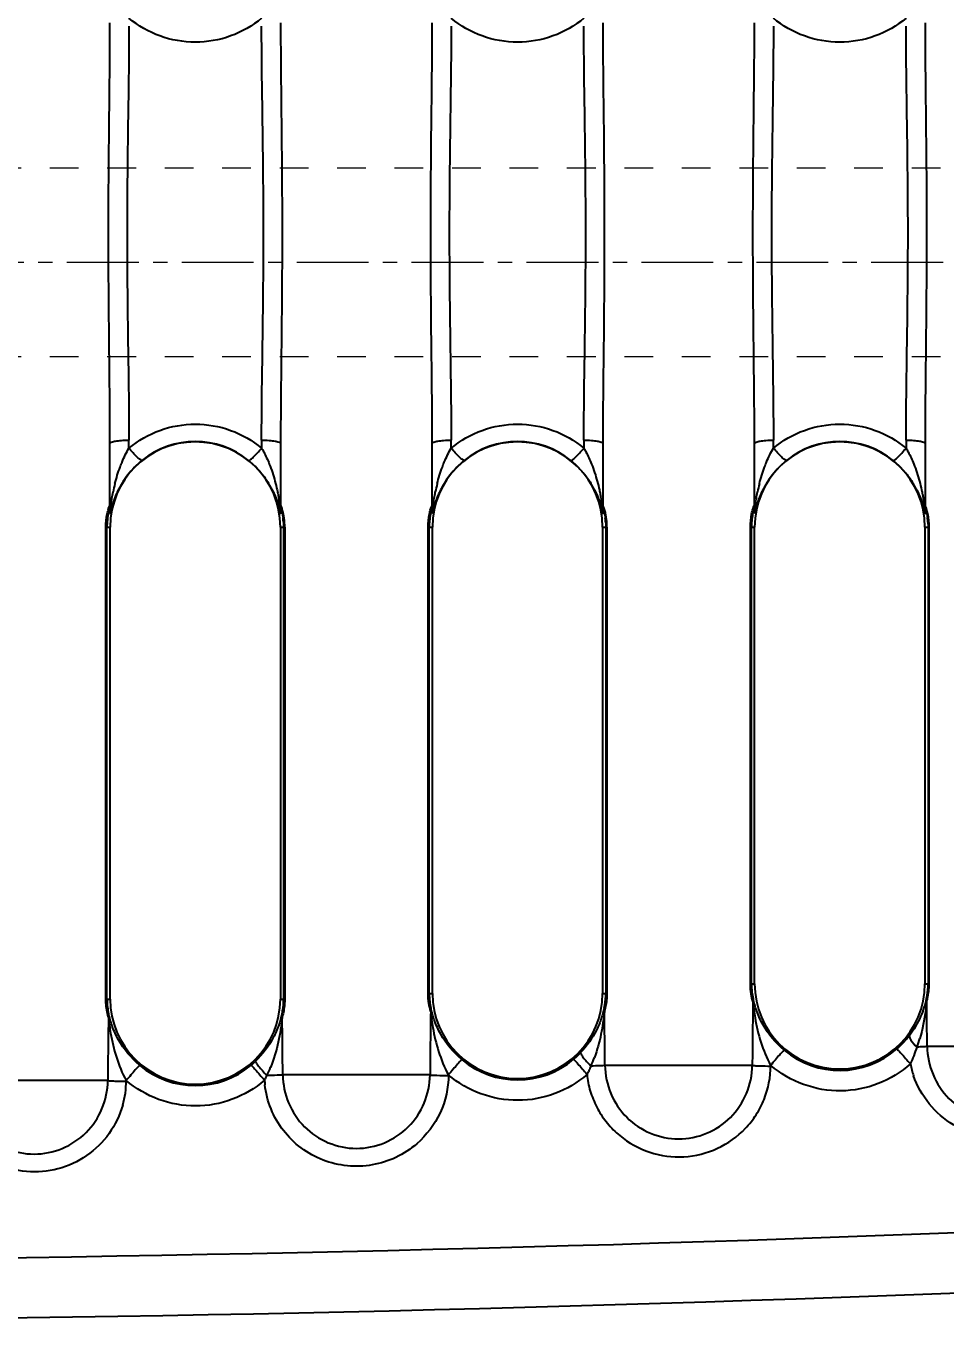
# Model space of a CAD drawing. Header units: millimetres. Extents: x 1147 to 12155, y -6137 to -4403.
# Drawn here: x 4132.5 to 4181.2, y -5401.8 to -5332.3 of the extents above; entities that cross this region are included whole.
import ezdxf

# ---------------------------------------------------------------- set-up
doc = ezdxf.new("R2010")
doc.units = ezdxf.units.MM
doc.header["$LTSCALE"] = 16.335
doc.header["$PDMODE"] = 3
doc.header["$PDSIZE"] = 0.3125
doc.linetypes.add('CENTER', pattern=[0.6, 0.375, -0.075, 0.075, -0.075])
doc.linetypes.add('HIDDEN', pattern=[0.2, 0.1, -0.1])
doc.layers.get('0').update_dxf_attribs({"linetype": 'CONTINUOUS'})
doc.layers.get('Defpoints').update_dxf_attribs({"linetype": 'CONTINUOUS'})
doc.layers.add('cool', color=153, linetype='HIDDEN', lineweight=9)
doc.layers.add('DEFAULT_2', color=8, linetype='HIDDEN')
doc.styles.get("Standard").update_dxf_attribs({"font": 'txt', "width": 0.8})
doc.dimstyles.get("Standard").update_dxf_attribs({"dimtxt": 0.15625, "dimasz": 0.1875, "dimexe": 0.125, "dimexo": 0.0625, "dimtad": 0, "dimtih": 1, "dimtoh": 1, "dimdsep": 46, "dimtxsty": 'Standard', "dimcen": 0.09, "dimadec": 0, "dimazin": 0, "dimtp": 0.01, "dimtm": 0.01, "dimtfac": 1, "dimtofl": 0, "dimtmove": 0, "dimatfit": 3, "dimfxl": 0, "dimtolj": 1, "dimarcsym": 0})

# ---------------------------------------------------------------- blocks, each defined once
blk = doc.blocks.new('*D706')
at = {"color": 4, "lineweight": -2}
blk.add_line((4382.928, -5433.772), (4392.478, -5433.772), dxfattribs=at)
at = {"layer": 'Defpoints', "color": 0}
for p in [(4103.729, -5263.772), (4382.866, -5433.772), (4392.478, -5433.772)]:
    blk.add_point(p, dxfattribs=at)
at = {"color": 6, "insert": (4405.811, -5433.772), "char_height": 8, "attachment_point": 5}
blk.add_mtext('\\A1;170.00', dxfattribs=at)
blk = doc.blocks.new('*D707')
at = {"color": 4, "lineweight": -2}
blk.add_line((4359.791, -5468.772), (4392.478, -5468.772), dxfattribs=at)
at = {"layer": 'Defpoints', "color": 0}
for p in [(4103.729, -5263.772), (4359.729, -5468.772), (4392.478, -5468.772)]:
    blk.add_point(p, dxfattribs=at)
at = {"color": 6, "insert": (4406.878, -5468.772), "char_height": 8, "attachment_point": 5}
blk.add_mtext('\\A1;205.00', dxfattribs=at)
blk = doc.blocks.new('*D709')
at = {"color": 4, "lineweight": -2}
blk.add_line((4348.729, -5479.834), (4348.729, -5513.096), dxfattribs=at)
at = {"layer": 'Defpoints', "color": 0}
for p in [(4103.729, -5263.772), (4348.729, -5479.772), (4348.729, -5513.096)]:
    blk.add_point(p, dxfattribs=at)
at = {"color": 6, "insert": (4348.729, -5528.03), "char_height": 8, "attachment_point": 5, "rotation": 90}
blk.add_mtext('\\A1;245.00', dxfattribs=at)
blk = doc.blocks.new('*D710')
at = {"color": 4, "lineweight": -2}
blk.add_line((4213.729, -5274.535), (4213.729, -5513.096), dxfattribs=at)
at = {"layer": 'Defpoints', "color": 0}
for p in [(4103.729, -5263.772), (4213.729, -5274.473), (4213.729, -5513.096)]:
    blk.add_point(p, dxfattribs=at)
at = {"color": 6, "insert": (4213.729, -5525.363), "char_height": 8, "attachment_point": 5, "rotation": 90}
blk.add_mtext('\\A1;110.00', dxfattribs=at)
blk = doc.blocks.new('37')
at = {"layer": 'cool', "ltscale": 0.932966}
for p, q in [((734.334, -76), (1170, -76)), ((734.334, -86), (1170, -86))]:
    blk.add_line(p, q, dxfattribs=at)
at = {"layer": 'cool', "color": 1, "linetype": 'CENTER', "ltscale": 0.621977}
blk.add_line((720, -81), (1175, -81), dxfattribs=at)

msp = doc.modelspace()

# ---------------------------------------------------------------- linework, layer by layer
at = {"color": 7, "linetype": 'Continuous'}
for p, q in [((4136.91, -5357.931), (4136.91, -5354.391)), ((4137.916, -5354.634), (4137.916, -5354.211)), ((4144.954, -5354.211), (4144.954, -5354.634)), ((4145.96, -5354.391), (4145.96, -5357.931)), ((4154.004, -5357.931), (4154.004, -5354.391)), ((4155.009, -5354.634), (4155.009, -5354.211)), ((4162.048, -5354.211), (4162.048, -5354.634)), ((4163.053, -5354.391), (4163.053, -5357.931)), ((4171.097, -5357.931), (4171.097, -5354.391)), ((4172.103, -5354.634), (4172.103, -5354.211)), ((4179.141, -5354.211), (4179.141, -5354.634)), ((4180.147, -5354.391), (4180.147, -5357.931)), ((4136.692, -5358.819), (4136.921, -5358.819)), ((4136.692, -5383.856), (4136.692, -5358.819)), ((4136.75, -5383.856), (4136.75, -5358.819)), ((4136.921, -5383.856), (4136.921, -5358.819)), ((4145.949, -5358.819), (4146.179, -5358.819)), ((4145.949, -5358.819), (4145.949, -5383.856)), ((4146.12, -5358.819), (4146.12, -5383.856)), ((4146.179, -5358.819), (4146.179, -5383.856)), ((4153.785, -5358.819), (4154.015, -5358.819)), ((4153.785, -5383.554), (4153.785, -5358.819)), ((4153.844, -5383.554), (4153.844, -5358.819)), ((4154.015, -5383.554), (4154.015, -5358.819)), ((4163.042, -5358.819), (4163.272, -5358.819)), ((4163.042, -5358.819), (4163.042, -5383.554)), ((4163.214, -5358.819), (4163.214, -5383.554)), ((4163.272, -5358.819), (4163.272, -5383.554)), ((4170.879, -5358.819), (4171.108, -5358.819)), ((4170.879, -5383.051), (4170.879, -5358.819)), ((4170.937, -5383.051), (4170.937, -5358.819)), ((4171.108, -5383.051), (4171.108, -5358.819)), ((4180.136, -5358.819), (4180.366, -5358.819)), ((4180.136, -5358.819), (4180.136, -5383.051)), ((4180.307, -5358.819), (4180.307, -5383.051)), ((4180.366, -5383.051), (4180.366, -5358.819)), ((4170.879, -5383.051), (4171.108, -5383.051)), ((4180.136, -5383.051), (4180.366, -5383.051)), ((4153.785, -5383.554), (4154.015, -5383.554)), ((4163.042, -5383.554), (4163.272, -5383.554)), ((4136.692, -5383.856), (4136.921, -5383.856)), ((4145.949, -5383.856), (4146.179, -5383.856)), ((4188.077, -5386.369), (4180.258, -5386.369)), ((4153.887, -5387.878), (4146.075, -5387.878)), ((4170.981, -5387.375), (4163.168, -5387.375)), ((4136.794, -5388.179), (4128.982, -5388.179))]:
    msp.add_line(p, q, dxfattribs=at)
for centre, radius, start, end in [((4141.435, -5358.819), 4.514, 0, 180), ((4141.435, -5358.766), 4.481, 50.86466, 129.1354), ((4158.529, -5358.819), 4.514, 0, 180), ((4158.529, -5358.766), 4.481, 50.86466, 129.1354), ((4175.622, -5358.819), 4.514, 0, 180), ((4175.622, -5358.766), 4.481, 50.86466, 129.1354), ((4146.246, -5358.815), 9.359, 165.79735, 168.55801), ((4163.34, -5358.815), 9.359, 165.79735, 168.55801), ((4180.433, -5358.815), 9.359, 165.79735, 168.55801), ((4135.875, -5357.706), 1.035, 348.04128, 359.98552), ((4112.738, -5358.996), 24.174, 2.11555, 2.55024), ((4135.918, -5357.932), 0.993, 350.09504, 0.08389), ((4146.994, -5357.706), 1.035, 180.01362, 191.96027), ((4146.968, -5357.93), 1.008, 180.06088, 189.89018), ((4171.23, -5359.037), 25.272, 177.73738, 177.88282), ((4169.05, -5358.95), 23.091, 177.44231, 177.73821), ((4152.969, -5357.706), 1.035, 348.04128, 359.98552), ((4129.832, -5358.996), 24.174, 2.11555, 2.55024), ((4153.011, -5357.932), 0.993, 350.09504, 0.08389), ((4164.088, -5357.706), 1.035, 180.01362, 191.96027), ((4164.062, -5357.93), 1.008, 180.06088, 189.89018), ((4188.323, -5359.037), 25.272, 177.73738, 177.88282), ((4186.144, -5358.95), 23.091, 177.44231, 177.73821), ((4170.062, -5357.706), 1.035, 348.04128, 359.98552), ((4146.925, -5358.996), 24.174, 2.11555, 2.55024), ((4170.105, -5357.932), 0.993, 350.09504, 0.08389), ((4181.181, -5357.706), 1.035, 180.01362, 191.96027), ((4181.155, -5357.93), 1.008, 180.06088, 189.89018), ((4205.417, -5359.037), 25.272, 177.73738, 177.88282), ((4203.237, -5358.95), 23.091, 177.44231, 177.73821), ((4142.09, -5358.849), 4.031, 4.04084, 7.30981), ((4159.184, -5358.849), 4.031, 4.04084, 7.30981), ((4176.277, -5358.849), 4.031, 4.04084, 7.30981), ((4175.622, -5383.051), 4.514, 180, 0), ((4158.529, -5383.554), 4.514, 180, 0), ((4141.435, -5383.856), 4.514, 180, 0), ((4751.601, -5392.307), 597.731, 179.252742, 179.575403), ((3563.38, -5392.159), 599.807, 0.456952, 0.731214), ((4767.865, -5391.783), 596.9, 179.253722, 179.576874), ((3559.564, -5391.826), 620.718, 0.503649, 0.722529), ((4742.145, -5392.754), 605.369, 179.248658, 179.567007), ((3541.791, -5392.625), 604.303, 0.450075, 0.740892), ((4175.458, -5382.824), 4.865, 318.53938, 322.48089), ((4175.623, -5383.06), 4.581, 229.88543, 311.28913), ((4172.041, -5383.661), 8.155, 340.33354, 343.72566), ((4158.529, -5383.562), 4.581, 229.87777, 310.45416), ((4156.032, -5384.561), 6.999, 335.96738, 339.95802), ((4141.435, -5383.864), 4.581, 229.8742, 310.25887), ((4140.486, -5385.667), 5.254, 332.60772, 334.66487), ((4139.41, -5385.065), 6.484, 333.9275, 338.15803), ((4158.711, -5385.962), 3.982, 331.68344, 333.91889), ((4165.915, -5387.594), 3.707, 183.9818, 185.58324), ((4184.015, -5386.421), 4.724, 190.6546, 198.56307), ((4141.393, -5386.134), 4.233, 331.37282, 332.57069), ((4149.988, -5387.871), 4.887, 183.43989, 186.2239), ((4103.729, -3398.597), 1999.166, 265.604566, 274.395434), ((4103.729, -3398.597), 2002.364, 265.604565, 274.395435), ((4103.729, -3398.597), 2006.619, 265.604565, 274.395435), ((4103.729, -3398.597), 2007.606, 265.604565, 274.395435)]:
    msp.add_arc(centre, radius, start, end, dxfattribs=at)
for points, knots in [([(4136.91, -5354.391), (4136.91, -5352.536), (4136.86, -5348.817), (4136.816, -5343.234), (4136.86, -5337.65), (4136.91, -5333.931), (4136.91, -5332.076)], [0, 0, 0, 0, 0.249311, 0.500002, 0.750674, 1, 1, 1, 1]), ([(4137.916, -5332.256), (4137.916, -5334.079), (4137.853, -5337.738), (4137.795, -5343.234), (4137.853, -5348.729), (4137.916, -5352.388), (4137.916, -5354.211)], [0, 0, 0, 0, 0.249108, 0.5, 0.750892, 1, 1, 1, 1]), ([(4144.954, -5331.833), (4144.467, -5332.236), (4143.344, -5332.881), (4141.435, -5333.215), (4139.527, -5332.881), (4138.403, -5332.236), (4137.916, -5331.833)], [0, 0, 0, 0, 0.249605, 0.500006, 0.750405, 1, 1, 1, 1]), ([(4144.954, -5354.211), (4144.954, -5352.388), (4145.018, -5348.729), (4145.075, -5343.234), (4145.018, -5337.738), (4144.954, -5334.079), (4144.954, -5332.256)], [0, 0, 0, 0, 0.249107, 0.499999, 0.750892, 1, 1, 1, 1]), ([(4145.96, -5332.076), (4145.96, -5333.931), (4146.01, -5337.65), (4146.054, -5343.234), (4146.011, -5348.817), (4145.96, -5352.536), (4145.96, -5354.391)], [0, 0, 0, 0, 0.249324, 0.499998, 0.750687, 1, 1, 1, 1]), ([(4154.004, -5354.391), (4154.004, -5352.536), (4153.953, -5348.817), (4153.909, -5343.234), (4153.953, -5337.65), (4154.004, -5333.931), (4154.004, -5332.076)], [0, 0, 0, 0, 0.249311, 0.500002, 0.750674, 1, 1, 1, 1]), ([(4155.009, -5332.256), (4155.009, -5334.079), (4154.946, -5337.738), (4154.889, -5343.234), (4154.946, -5348.729), (4155.009, -5352.388), (4155.009, -5354.211)], [0, 0, 0, 0, 0.249108, 0.5, 0.750892, 1, 1, 1, 1]), ([(4162.048, -5331.833), (4161.561, -5332.236), (4160.437, -5332.881), (4158.529, -5333.215), (4156.62, -5332.881), (4155.496, -5332.236), (4155.009, -5331.833)], [0, 0, 0, 0, 0.249605, 0.500006, 0.750405, 1, 1, 1, 1]), ([(4162.048, -5354.211), (4162.048, -5352.388), (4162.111, -5348.729), (4162.169, -5343.234), (4162.111, -5337.738), (4162.048, -5334.079), (4162.048, -5332.256)], [0, 0, 0, 0, 0.249107, 0.499999, 0.750892, 1, 1, 1, 1]), ([(4163.053, -5332.076), (4163.053, -5333.931), (4163.104, -5337.65), (4163.148, -5343.234), (4163.104, -5348.817), (4163.053, -5352.536), (4163.053, -5354.391)], [0, 0, 0, 0, 0.249324, 0.499998, 0.750687, 1, 1, 1, 1]), ([(4171.097, -5354.391), (4171.097, -5352.536), (4171.047, -5348.817), (4171.003, -5343.234), (4171.047, -5337.65), (4171.097, -5333.931), (4171.097, -5332.076)], [0, 0, 0, 0, 0.249311, 0.500002, 0.750674, 1, 1, 1, 1]), ([(4172.103, -5332.256), (4172.103, -5334.079), (4172.04, -5337.738), (4171.982, -5343.234), (4172.04, -5348.729), (4172.103, -5352.388), (4172.103, -5354.211)], [0, 0, 0, 0, 0.249108, 0.5, 0.750892, 1, 1, 1, 1]), ([(4179.141, -5331.833), (4178.654, -5332.236), (4177.531, -5332.881), (4175.622, -5333.215), (4173.714, -5332.881), (4172.59, -5332.236), (4172.103, -5331.833)], [0, 0, 0, 0, 0.249605, 0.500006, 0.750405, 1, 1, 1, 1]), ([(4179.141, -5354.211), (4179.141, -5352.388), (4179.205, -5348.729), (4179.262, -5343.234), (4179.205, -5337.738), (4179.141, -5334.079), (4179.141, -5332.256)], [0, 0, 0, 0, 0.249107, 0.499999, 0.750892, 1, 1, 1, 1]), ([(4180.147, -5332.076), (4180.147, -5333.931), (4180.198, -5337.65), (4180.242, -5343.234), (4180.197, -5348.817), (4180.147, -5352.536), (4180.147, -5354.391)], [0, 0, 0, 0, 0.249332, 0.5, 0.750668, 1, 1, 1, 1]), ([(4137.916, -5354.634), (4138.403, -5354.231), (4139.527, -5353.586), (4141.435, -5353.252), (4143.344, -5353.586), (4144.467, -5354.231), (4144.954, -5354.634)], [0, 0, 0, 0, 0.249605, 0.500006, 0.750405, 1, 1, 1, 1]), ([(4155.009, -5354.634), (4155.496, -5354.231), (4156.62, -5353.586), (4158.529, -5353.252), (4160.437, -5353.586), (4161.561, -5354.231), (4162.048, -5354.634)], [0, 0, 0, 0, 0.249605, 0.500006, 0.750405, 1, 1, 1, 1]), ([(4172.103, -5354.634), (4172.59, -5354.231), (4173.714, -5353.586), (4175.622, -5353.252), (4177.531, -5353.586), (4178.654, -5354.231), (4179.141, -5354.634)], [0, 0, 0, 0, 0.249605, 0.500006, 0.750405, 1, 1, 1, 1]), ([(4136.91, -5354.391), (4136.91, -5354.354), (4137.04, -5354.295), (4137.228, -5354.256), (4137.548, -5354.218), (4137.782, -5354.211), (4137.916, -5354.211)], [0, 0, 0, 0, 0.105188, 0.315079, 0.615704, 1, 1, 1, 1]), ([(4144.954, -5354.211), (4145.088, -5354.211), (4145.323, -5354.218), (4145.642, -5354.256), (4145.83, -5354.295), (4145.96, -5354.354), (4145.96, -5354.391)], [0, 0, 0, 0, 0.384296, 0.684921, 0.894812, 1, 1, 1, 1]), ([(4154.004, -5354.391), (4154.004, -5354.354), (4154.134, -5354.295), (4154.322, -5354.256), (4154.641, -5354.218), (4154.876, -5354.211), (4155.009, -5354.211)], [0, 0, 0, 0, 0.105188, 0.315079, 0.615704, 1, 1, 1, 1]), ([(4162.048, -5354.211), (4162.181, -5354.211), (4162.416, -5354.218), (4162.736, -5354.256), (4162.923, -5354.295), (4163.053, -5354.354), (4163.053, -5354.391)], [0, 0, 0, 0, 0.384296, 0.684921, 0.894812, 1, 1, 1, 1]), ([(4171.097, -5354.391), (4171.097, -5354.354), (4171.227, -5354.295), (4171.415, -5354.256), (4171.735, -5354.218), (4171.969, -5354.211), (4172.103, -5354.211)], [0, 0, 0, 0, 0.105188, 0.315079, 0.615704, 1, 1, 1, 1]), ([(4179.141, -5354.211), (4179.275, -5354.211), (4179.51, -5354.218), (4179.829, -5354.256), (4180.017, -5354.295), (4180.147, -5354.354), (4180.147, -5354.391)], [0, 0, 0, 0, 0.384296, 0.684921, 0.894812, 1, 1, 1, 1]), ([(4137.447, -5355.64), (4137.48, -5355.551), (4137.616, -5355.207), (4137.778, -5354.872), (4137.916, -5354.634)], [0, 0, 0, 0, 0.256402, 1, 1, 1, 1]), ([(4138.607, -5355.29), (4138.507, -5355.371), (4138.127, -5355.706), (4137.799, -5356.1), (4137.594, -5356.418)], [0, 0, 0, 0, 0.252968, 1, 1, 1, 1]), ([(4138.607, -5355.29), (4138.595, -5355.293), (4138.559, -5355.277), (4138.503, -5355.241), (4138.427, -5355.179), (4138.298, -5355.059), (4138.124, -5354.875), (4137.986, -5354.717), (4137.916, -5354.634)], [0, 0, 0, 0, 0.038918, 0.110645, 0.213333, 0.343086, 0.66087, 1, 1, 1, 1]), ([(4144.264, -5355.29), (4144.274, -5355.293), (4144.306, -5355.281), (4144.357, -5355.249), (4144.428, -5355.192), (4144.555, -5355.076), (4144.734, -5354.888), (4144.879, -5354.723), (4144.954, -5354.634)], [0, 0, 0, 0, 0.034384, 0.097734, 0.191301, 0.314583, 0.635993, 1, 1, 1, 1]), ([(4144.954, -5354.634), (4144.992, -5354.699), (4145.143, -5354.973), (4145.273, -5355.258), (4145.361, -5355.478)], [0, 0, 0, 0, 0.242865, 1, 1, 1, 1]), ([(4154.54, -5355.64), (4154.573, -5355.551), (4154.71, -5355.207), (4154.872, -5354.872), (4155.009, -5354.634)], [0, 0, 0, 0, 0.256402, 1, 1, 1, 1]), ([(4155.7, -5355.29), (4155.601, -5355.371), (4155.221, -5355.706), (4154.893, -5356.1), (4154.687, -5356.418)], [0, 0, 0, 0, 0.252968, 1, 1, 1, 1]), ([(4155.7, -5355.29), (4155.688, -5355.293), (4155.652, -5355.277), (4155.597, -5355.241), (4155.521, -5355.179), (4155.392, -5355.059), (4155.218, -5354.875), (4155.079, -5354.717), (4155.009, -5354.634)], [0, 0, 0, 0, 0.038918, 0.110645, 0.213333, 0.343086, 0.66087, 1, 1, 1, 1]), ([(4161.357, -5355.29), (4161.368, -5355.293), (4161.4, -5355.281), (4161.45, -5355.249), (4161.521, -5355.192), (4161.649, -5355.076), (4161.828, -5354.888), (4161.973, -5354.723), (4162.048, -5354.634)], [0, 0, 0, 0, 0.034384, 0.097734, 0.191301, 0.314583, 0.635993, 1, 1, 1, 1]), ([(4162.048, -5354.634), (4162.086, -5354.699), (4162.236, -5354.973), (4162.367, -5355.258), (4162.455, -5355.478)], [0, 0, 0, 0, 0.242865, 1, 1, 1, 1]), ([(4171.634, -5355.64), (4171.667, -5355.551), (4171.803, -5355.207), (4171.965, -5354.872), (4172.103, -5354.634)], [0, 0, 0, 0, 0.256402, 1, 1, 1, 1]), ([(4172.794, -5355.29), (4172.694, -5355.371), (4172.314, -5355.706), (4171.986, -5356.1), (4171.781, -5356.418)], [0, 0, 0, 0, 0.252968, 1, 1, 1, 1]), ([(4172.794, -5355.29), (4172.782, -5355.293), (4172.746, -5355.277), (4172.69, -5355.241), (4172.614, -5355.179), (4172.485, -5355.059), (4172.311, -5354.875), (4172.173, -5354.717), (4172.103, -5354.634)], [0, 0, 0, 0, 0.038918, 0.110645, 0.213333, 0.343086, 0.66087, 1, 1, 1, 1]), ([(4178.451, -5355.29), (4178.461, -5355.293), (4178.493, -5355.281), (4178.544, -5355.249), (4178.615, -5355.192), (4178.742, -5355.076), (4178.921, -5354.888), (4179.066, -5354.723), (4179.141, -5354.634)], [0, 0, 0, 0, 0.034384, 0.097734, 0.191301, 0.314583, 0.635993, 1, 1, 1, 1]), ([(4179.141, -5354.634), (4179.179, -5354.699), (4179.33, -5354.973), (4179.46, -5355.258), (4179.548, -5355.478)], [0, 0, 0, 0, 0.242865, 1, 1, 1, 1]), ([(4145.663, -5356.39), (4145.705, -5356.544), (4145.76, -5356.776), (4145.823, -5357.087), (4145.864, -5357.317), (4145.899, -5357.545), (4145.922, -5357.723), (4145.941, -5357.864), (4145.944, -5357.915), (4145.96, -5357.98), (4145.96, -5357.942), (4145.96, -5357.931)], [0, 0, 0, 0, 0.292118, 0.43776, 0.581279, 0.721057, 0.856797, 0.920099, 0.965443, 0.979589, 1, 1, 1, 1]), ([(4162.757, -5356.39), (4162.798, -5356.544), (4162.854, -5356.776), (4162.916, -5357.087), (4162.957, -5357.317), (4162.993, -5357.545), (4163.015, -5357.723), (4163.035, -5357.864), (4163.038, -5357.915), (4163.053, -5357.98), (4163.053, -5357.942), (4163.053, -5357.931)], [0, 0, 0, 0, 0.292118, 0.43776, 0.581279, 0.721057, 0.856797, 0.920099, 0.965443, 0.979589, 1, 1, 1, 1]), ([(4179.85, -5356.39), (4179.892, -5356.544), (4179.947, -5356.776), (4180.01, -5357.087), (4180.051, -5357.317), (4180.086, -5357.545), (4180.109, -5357.723), (4180.128, -5357.864), (4180.131, -5357.915), (4180.147, -5357.98), (4180.147, -5357.942), (4180.147, -5357.931)], [0, 0, 0, 0, 0.292118, 0.43776, 0.581279, 0.721057, 0.856797, 0.920099, 0.965443, 0.979589, 1, 1, 1, 1]), ([(4136.91, -5357.931), (4136.91, -5358.044), (4136.973, -5357.505), (4137.009, -5357.306), (4137.052, -5357.066), (4137.073, -5356.959)], [0, 0, 0, 0, 0.344457, 0.666871, 1, 1, 1, 1]), ([(4154.004, -5357.931), (4154.004, -5358.044), (4154.067, -5357.505), (4154.103, -5357.306), (4154.145, -5357.066), (4154.167, -5356.959)], [0, 0, 0, 0, 0.344457, 0.666871, 1, 1, 1, 1]), ([(4171.097, -5357.931), (4171.097, -5358.044), (4171.16, -5357.505), (4171.196, -5357.306), (4171.239, -5357.066), (4171.26, -5356.959)], [0, 0, 0, 0, 0.344457, 0.666871, 1, 1, 1, 1]), ([(4136.692, -5358.819), (4136.692, -5358.585), (4136.722, -5358.262), (4136.814, -5357.9), (4136.858, -5357.766), (4136.881, -5357.718)], [0, 0, 0, 0, 0.624758, 0.85802, 1, 1, 1, 1]), ([(4136.888, -5357.92), (4136.888, -5357.915), (4136.885, -5357.897), (4136.86, -5357.936), (4136.851, -5357.985), (4136.819, -5358.095), (4136.796, -5358.233), (4136.782, -5358.339), (4136.775, -5358.397)], [0, 0, 0, 0, 0.030803, 0.058491, 0.180435, 0.388705, 0.667761, 1, 1, 1, 1]), ([(4136.881, -5357.718), (4136.887, -5357.706), (4136.901, -5357.668), (4136.91, -5357.699), (4136.91, -5357.706)], [0, 0, 0, 0, 0.641827, 1, 1, 1, 1]), ([(4146.179, -5358.819), (4146.179, -5358.737), (4146.173, -5358.574), (4146.151, -5358.348), (4146.109, -5358.121), (4146.081, -5357.971), (4145.96, -5357.618), (4145.96, -5357.706)], [0, 0, 0, 0, 0.215172, 0.421412, 0.609621, 0.770699, 1, 1, 1, 1]), ([(4145.982, -5357.92), (4145.983, -5357.915), (4145.984, -5357.899), (4146.009, -5357.928), (4146.015, -5357.974), (4146.045, -5358.067), (4146.067, -5358.19), (4146.081, -5358.285), (4146.088, -5358.336)], [0, 0, 0, 0, 0.034043, 0.059513, 0.177445, 0.383241, 0.662653, 1, 1, 1, 1]), ([(4153.785, -5358.819), (4153.785, -5358.585), (4153.816, -5358.262), (4153.907, -5357.9), (4153.952, -5357.766), (4153.975, -5357.718)], [0, 0, 0, 0, 0.624758, 0.85802, 1, 1, 1, 1]), ([(4153.981, -5357.92), (4153.981, -5357.915), (4153.979, -5357.897), (4153.953, -5357.936), (4153.944, -5357.985), (4153.913, -5358.095), (4153.89, -5358.233), (4153.875, -5358.339), (4153.869, -5358.397)], [0, 0, 0, 0, 0.030803, 0.058491, 0.180435, 0.388705, 0.667761, 1, 1, 1, 1]), ([(4153.975, -5357.718), (4153.981, -5357.706), (4153.994, -5357.668), (4154.004, -5357.699), (4154.004, -5357.706)], [0, 0, 0, 0, 0.641827, 1, 1, 1, 1]), ([(4163.272, -5358.819), (4163.272, -5358.737), (4163.266, -5358.574), (4163.244, -5358.348), (4163.202, -5358.121), (4163.175, -5357.971), (4163.053, -5357.618), (4163.053, -5357.706)], [0, 0, 0, 0, 0.215172, 0.421412, 0.609621, 0.770699, 1, 1, 1, 1]), ([(4163.076, -5357.92), (4163.076, -5357.915), (4163.077, -5357.899), (4163.102, -5357.928), (4163.109, -5357.974), (4163.138, -5358.067), (4163.16, -5358.19), (4163.175, -5358.285), (4163.181, -5358.336)], [0, 0, 0, 0, 0.034043, 0.059513, 0.177445, 0.383241, 0.662653, 1, 1, 1, 1]), ([(4170.879, -5358.819), (4170.879, -5358.585), (4170.909, -5358.262), (4171.001, -5357.9), (4171.045, -5357.766), (4171.068, -5357.718)], [0, 0, 0, 0, 0.624758, 0.85802, 1, 1, 1, 1]), ([(4171.075, -5357.92), (4171.075, -5357.915), (4171.072, -5357.897), (4171.047, -5357.936), (4171.038, -5357.985), (4171.006, -5358.095), (4170.983, -5358.233), (4170.969, -5358.339), (4170.962, -5358.397)], [0, 0, 0, 0, 0.030803, 0.058491, 0.180435, 0.388705, 0.667761, 1, 1, 1, 1]), ([(4171.068, -5357.718), (4171.074, -5357.706), (4171.088, -5357.668), (4171.097, -5357.699), (4171.097, -5357.706)], [0, 0, 0, 0, 0.641827, 1, 1, 1, 1]), ([(4180.176, -5357.718), (4180.17, -5357.706), (4180.157, -5357.668), (4180.147, -5357.699), (4180.147, -5357.706)], [0, 0, 0, 0, 0.642415, 1, 1, 1, 1]), ([(4180.169, -5357.92), (4180.17, -5357.915), (4180.171, -5357.899), (4180.196, -5357.928), (4180.202, -5357.974), (4180.232, -5358.067), (4180.254, -5358.19), (4180.268, -5358.285), (4180.275, -5358.336)], [0, 0, 0, 0, 0.034043, 0.059513, 0.177445, 0.383241, 0.662653, 1, 1, 1, 1]), ([(4180.366, -5358.819), (4180.366, -5358.585), (4180.335, -5358.262), (4180.243, -5357.9), (4180.199, -5357.766), (4180.176, -5357.718)], [0, 0, 0, 0, 0.624552, 0.857923, 1, 1, 1, 1]), ([(4136.775, -5358.397), (4136.771, -5358.431), (4136.757, -5358.571), (4136.75, -5358.712), (4136.75, -5358.819)], [0, 0, 0, 0, 0.240834, 1, 1, 1, 1]), ([(4153.869, -5358.397), (4153.865, -5358.431), (4153.851, -5358.571), (4153.844, -5358.712), (4153.844, -5358.819)], [0, 0, 0, 0, 0.240834, 1, 1, 1, 1]), ([(4170.962, -5358.397), (4170.958, -5358.431), (4170.944, -5358.571), (4170.937, -5358.712), (4170.937, -5358.819)], [0, 0, 0, 0, 0.240834, 1, 1, 1, 1]), ([(4171.015, -5384.009), (4170.977, -5383.873), (4170.899, -5383.558), (4170.881, -5383.234), (4170.879, -5383.051)], [0, 0, 0, 0, 0.435977, 1, 1, 1, 1]), ([(4170.937, -5383.051), (4170.937, -5383.196), (4170.955, -5383.456), (4170.994, -5383.713), (4171.021, -5383.825)], [0, 0, 0, 0, 0.555939, 1, 1, 1, 1]), ([(4180.225, -5383.817), (4180.237, -5383.767), (4180.285, -5383.514), (4180.307, -5383.256), (4180.307, -5383.051)], [0, 0, 0, 0, 0.202291, 1, 1, 1, 1]), ([(4180.232, -5383.998), (4180.251, -5383.938), (4180.332, -5383.629), (4180.366, -5383.308), (4180.366, -5383.051)], [0, 0, 0, 0, 0.196897, 1, 1, 1, 1]), ([(4153.922, -5384.512), (4153.883, -5384.376), (4153.806, -5384.061), (4153.788, -5383.736), (4153.785, -5383.554)], [0, 0, 0, 0, 0.43587, 1, 1, 1, 1]), ([(4153.844, -5383.554), (4153.844, -5383.699), (4153.861, -5383.959), (4153.9, -5384.216), (4153.927, -5384.328)], [0, 0, 0, 0, 0.556039, 1, 1, 1, 1]), ([(4163.131, -5384.322), (4163.143, -5384.272), (4163.192, -5384.018), (4163.214, -5383.76), (4163.214, -5383.554)], [0, 0, 0, 0, 0.20174, 1, 1, 1, 1]), ([(4163.272, -5383.554), (4163.272, -5383.647), (4163.259, -5383.967), (4163.205, -5384.286), (4163.138, -5384.504)], [0, 0, 0, 0, 0.288929, 1, 1, 1, 1]), ([(4180.225, -5383.817), (4180.148, -5384.147), (4179.931, -5384.847), (4179.553, -5385.479), (4179.317, -5385.787)], [0, 0, 0, 0, 0.466083, 1, 1, 1, 1]), ([(4136.829, -5384.816), (4136.81, -5384.756), (4136.726, -5384.443), (4136.692, -5384.117), (4136.692, -5383.856)], [0, 0, 0, 0, 0.194095, 1, 1, 1, 1]), ([(4136.75, -5383.856), (4136.75, -5384.001), (4136.768, -5384.261), (4136.807, -5384.52), (4136.834, -5384.632)], [0, 0, 0, 0, 0.556327, 1, 1, 1, 1]), ([(4146.037, -5384.628), (4146.049, -5384.577), (4146.098, -5384.323), (4146.12, -5384.063), (4146.12, -5383.856)], [0, 0, 0, 0, 0.200765, 1, 1, 1, 1]), ([(4146.179, -5383.856), (4146.179, -5383.949), (4146.166, -5384.271), (4146.111, -5384.592), (4146.043, -5384.811)], [0, 0, 0, 0, 0.289665, 1, 1, 1, 1]), ([(4153.922, -5384.512), (4153.952, -5384.796), (4154.042, -5385.515), (4154.314, -5386.657), (4154.647, -5387.484), (4154.861, -5387.875)], [0, 0, 0, 0, 0.24393, 0.619031, 1, 1, 1, 1]), ([(4155.577, -5387.066), (4155.129, -5386.691), (4154.572, -5386.019), (4154.117, -5385.035), (4153.981, -5384.555), (4153.927, -5384.328)], [0, 0, 0, 0, 0.540013, 0.78481, 1, 1, 1, 1]), ([(4163.131, -5384.322), (4163.086, -5384.513), (4162.977, -5384.919), (4162.627, -5385.755), (4162.211, -5386.345), (4161.875, -5386.696)], [0, 0, 0, 0, 0.217385, 0.463113, 1, 1, 1, 1]), ([(4163.138, -5384.504), (4163.096, -5384.912), (4162.98, -5385.745), (4162.754, -5386.557), (4162.607, -5386.96)], [0, 0, 0, 0, 0.488779, 1, 1, 1, 1]), ([(4171.015, -5384.008), (4171.045, -5384.292), (4171.135, -5385.012), (4171.407, -5386.155), (4171.741, -5386.982), (4171.955, -5387.373)], [0, 0, 0, 0, 0.243943, 0.619051, 1, 1, 1, 1]), ([(4172.671, -5386.563), (4172.224, -5386.187), (4171.666, -5385.517), (4171.21, -5384.532), (4171.075, -5384.052), (4171.021, -5383.825)], [0, 0, 0, 0, 0.539799, 0.784716, 1, 1, 1, 1]), ([(4180.232, -5383.998), (4180.217, -5384.152), (4180.143, -5384.808), (4180.011, -5385.46), (4179.869, -5385.946)], [0, 0, 0, 0, 0.233036, 1, 1, 1, 1]), ([(4136.829, -5384.816), (4136.859, -5385.099), (4136.949, -5385.818), (4137.221, -5386.959), (4137.554, -5387.785), (4137.768, -5388.176)], [0, 0, 0, 0, 0.243873, 0.619002, 1, 1, 1, 1]), ([(4138.483, -5387.367), (4138.037, -5386.991), (4137.479, -5386.322), (4137.024, -5385.338), (4136.889, -5384.858), (4136.834, -5384.632)], [0, 0, 0, 0, 0.539999, 0.785007, 1, 1, 1, 1]), ([(4146.037, -5384.628), (4145.988, -5384.834), (4145.868, -5385.271), (4145.474, -5386.171), (4145, -5386.796), (4144.618, -5387.16)], [0, 0, 0, 0, 0.216208, 0.461532, 1, 1, 1, 1]), ([(4146.043, -5384.811), (4145.996, -5385.256), (4145.866, -5386.163), (4145.603, -5387.045), (4145.429, -5387.478)], [0, 0, 0, 0, 0.489705, 1, 1, 1, 1]), ([(4179.317, -5385.787), (4179.303, -5385.817), (4179.318, -5385.912), (4179.442, -5386.129), (4179.599, -5386.292), (4179.72, -5386.405)], [0, 0, 0, 0, 0.128723, 0.343223, 1, 1, 1, 1]), ([(4172.671, -5386.563), (4172.662, -5386.567), (4172.64, -5386.593), (4172.593, -5386.638), (4172.524, -5386.715), (4172.391, -5386.863), (4172.198, -5387.086), (4172.037, -5387.276), (4171.952, -5387.376)], [0, 0, 0, 0, 0.027265, 0.088984, 0.183782, 0.310187, 0.639102, 1, 1, 1, 1]), ([(4178.646, -5386.502), (4178.654, -5386.506), (4178.676, -5386.531), (4178.723, -5386.575), (4178.792, -5386.65), (4178.925, -5386.793), (4179.121, -5387.011), (4179.284, -5387.196), (4179.37, -5387.293)], [0, 0, 0, 0, 0.027156, 0.088682, 0.18323, 0.309375, 0.638061, 1, 1, 1, 1]), ([(4189.06, -5386.378), (4189.052, -5386.946), (4188.846, -5388.09), (4187.958, -5389.585), (4186.612, -5390.687), (4184.969, -5391.257), (4183.231, -5391.234), (4181.603, -5390.616), (4180.295, -5389.475), (4179.723, -5388.462), (4179.537, -5387.925)], [0, 0, 0, 0, 0.124944, 0.249954, 0.374968, 0.499987, 0.625007, 0.750026, 0.875039, 1, 1, 1, 1]), ([(4180.258, -5386.369), (4180.193, -5386.382), (4180.013, -5386.391), (4179.834, -5386.402), (4179.72, -5386.405)], [0, 0, 0, 0, 0.368605, 1, 1, 1, 1]), ([(4180.258, -5386.369), (4180.263, -5386.877), (4180.481, -5387.896), (4181.34, -5389.196), (4182.641, -5390.053), (4184.166, -5390.372), (4185.692, -5390.056), (4186.994, -5389.2), (4187.855, -5387.899), (4188.072, -5386.878), (4188.077, -5386.369)], [0, 0, 0, 0, 0.125101, 0.250058, 0.375009, 0.499813, 0.624593, 0.749542, 0.874633, 1, 1, 1, 1]), ([(4144.618, -5387.16), (4144.616, -5387.17), (4144.632, -5387.199), (4144.662, -5387.249), (4144.717, -5387.323), (4144.826, -5387.461), (4145.001, -5387.662), (4145.153, -5387.828), (4145.234, -5387.915)], [0, 0, 0, 0, 0.029921, 0.091626, 0.185007, 0.309119, 0.633818, 1, 1, 1, 1]), ([(4155.577, -5387.066), (4155.568, -5387.07), (4155.546, -5387.095), (4155.499, -5387.141), (4155.43, -5387.217), (4155.298, -5387.365), (4155.105, -5387.589), (4154.943, -5387.778), (4154.859, -5387.878)], [0, 0, 0, 0, 0.027264, 0.088987, 0.18379, 0.310197, 0.639107, 1, 1, 1, 1]), ([(4161.501, -5387.048), (4161.51, -5387.053), (4161.532, -5387.078), (4161.578, -5387.123), (4161.646, -5387.199), (4161.778, -5387.345), (4161.97, -5387.566), (4162.132, -5387.753), (4162.216, -5387.852)], [0, 0, 0, 0, 0.027182, 0.088788, 0.18344, 0.309682, 0.63842, 1, 1, 1, 1]), ([(4161.875, -5386.696), (4161.871, -5386.706), (4161.877, -5386.739), (4161.917, -5386.825), (4162.025, -5386.975), (4162.202, -5387.182), (4162.346, -5387.333), (4162.424, -5387.411)], [0, 0, 0, 0, 0.03685, 0.100934, 0.316237, 0.63496, 1, 1, 1, 1]), ([(4138.483, -5387.367), (4138.474, -5387.371), (4138.452, -5387.396), (4138.405, -5387.442), (4138.337, -5387.519), (4138.204, -5387.666), (4138.011, -5387.89), (4137.849, -5388.079), (4137.765, -5388.179)], [0, 0, 0, 0, 0.027278, 0.089011, 0.183821, 0.310228, 0.639117, 1, 1, 1, 1]), ([(4144.396, -5387.36), (4144.404, -5387.365), (4144.426, -5387.389), (4144.472, -5387.435), (4144.54, -5387.51), (4144.672, -5387.657), (4144.863, -5387.878), (4145.024, -5388.066), (4145.108, -5388.165)], [0, 0, 0, 0, 0.027203, 0.088804, 0.183439, 0.309658, 0.638358, 1, 1, 1, 1]), ([(4146.075, -5387.878), (4145.976, -5387.894), (4145.695, -5387.902), (4145.415, -5387.912), (4145.234, -5387.915)], [0, 0, 0, 0, 0.356032, 1, 1, 1, 1]), ([(4146.075, -5387.878), (4146.08, -5388.385), (4146.296, -5389.404), (4147.153, -5390.705), (4148.453, -5391.563), (4149.978, -5391.882), (4151.504, -5391.566), (4152.806, -5390.71), (4153.666, -5389.408), (4153.883, -5388.386), (4153.887, -5387.878)], [0, 0, 0, 0, 0.125096, 0.250013, 0.374925, 0.499708, 0.6245, 0.749477, 0.874598, 1, 1, 1, 1]), ([(4154.867, -5387.885), (4154.866, -5388.569), (4154.556, -5389.953), (4153.7, -5391.076), (4153.188, -5391.53)], [0, 0, 0, 0, 0.499752, 1, 1, 1, 1]), ([(4153.887, -5387.878), (4153.931, -5387.884), (4154.053, -5387.892), (4154.383, -5387.908), (4154.67, -5387.912), (4154.879, -5387.914)], [0, 0, 0, 0, 0.133968, 0.368362, 1, 1, 1, 1]), ([(4162.217, -5387.851), (4161.712, -5388.282), (4160.549, -5388.983), (4158.55, -5389.347), (4156.548, -5388.995), (4155.38, -5388.304), (4154.867, -5387.885)], [0, 0, 0, 0, 0.249967, 0.499972, 0.749986, 1, 1, 1, 1]), ([(4162.226, -5387.955), (4162.255, -5388.258), (4162.395, -5388.859), (4162.764, -5389.7), (4163.278, -5390.466), (4164.143, -5391.334), (4165.51, -5392.092), (4167.364, -5392.333), (4169.179, -5391.88), (4170.45, -5390.97), (4171.209, -5390.006), (4171.775, -5388.917), (4171.953, -5387.992), (4171.962, -5387.383)], [0, 0, 0, 0, 0.062471, 0.125153, 0.187668, 0.250302, 0.375151, 0.50002, 0.624893, 0.749757, 0.812463, 0.87518, 1, 1, 1, 1]), ([(4162.424, -5387.411), (4162.413, -5387.438), (4162.37, -5387.539), (4162.324, -5387.639), (4162.288, -5387.712)], [0, 0, 0, 0, 0.257306, 1, 1, 1, 1]), ([(4163.168, -5387.375), (4163.082, -5387.39), (4162.833, -5387.398), (4162.585, -5387.408), (4162.424, -5387.411)], [0, 0, 0, 0, 0.351723, 1, 1, 1, 1]), ([(4163.168, -5387.375), (4163.173, -5387.882), (4163.389, -5388.902), (4164.247, -5390.202), (4165.547, -5391.06), (4167.072, -5391.38), (4168.597, -5391.063), (4169.9, -5390.207), (4170.76, -5388.905), (4170.976, -5387.883), (4170.981, -5387.375)], [0, 0, 0, 0, 0.125104, 0.250034, 0.374956, 0.499741, 0.624527, 0.749494, 0.874606, 1, 1, 1, 1]), ([(4170.981, -5387.375), (4171.024, -5387.382), (4171.146, -5387.389), (4171.477, -5387.405), (4171.763, -5387.409), (4171.972, -5387.411)], [0, 0, 0, 0, 0.133981, 0.368381, 1, 1, 1, 1]), ([(4179.373, -5387.295), (4178.869, -5387.736), (4177.703, -5388.46), (4175.687, -5388.847), (4173.662, -5388.503), (4172.481, -5387.807), (4171.962, -5387.383)], [0, 0, 0, 0, 0.249968, 0.499974, 0.749989, 1, 1, 1, 1]), ([(4128.982, -5388.179), (4128.986, -5388.686), (4129.202, -5389.706), (4130.06, -5391.006), (4131.36, -5391.864), (4132.884, -5392.184), (4134.41, -5391.868), (4135.713, -5391.011), (4136.573, -5389.71), (4136.79, -5388.688), (4136.794, -5388.179)], [0, 0, 0, 0, 0.125094, 0.250005, 0.374912, 0.499693, 0.624487, 0.749471, 0.874598, 1, 1, 1, 1]), ([(4136.794, -5388.179), (4136.838, -5388.186), (4136.96, -5388.194), (4137.29, -5388.21), (4137.577, -5388.215), (4137.786, -5388.216)], [0, 0, 0, 0, 0.133909, 0.368314, 1, 1, 1, 1]), ([(4145.109, -5388.164), (4144.603, -5388.591), (4143.44, -5389.288), (4141.444, -5389.647), (4139.445, -5389.291), (4138.281, -5388.601), (4137.768, -5388.183)], [0, 0, 0, 0, 0.249965, 0.499968, 0.749979, 1, 1, 1, 1]), ([(4153.188, -5391.53), (4152.853, -5391.817), (4152.106, -5392.309), (4150.416, -5392.845), (4148.122, -5392.63), (4146.278, -5391.244), (4145.396, -5389.706), (4145.178, -5388.838), (4145.129, -5388.4)], [0, 0, 0, 0, 0.125564, 0.251155, 0.500053, 0.748891, 0.874486, 1, 1, 1, 1]), ([(4137.59, -5389.485), (4137.432, -5390.019), (4136.941, -5391.047), (4135.724, -5392.242), (4134.175, -5392.955), (4132.476, -5393.106), (4130.826, -5392.679), (4129.412, -5391.722), (4128.424, -5390.338), (4128.083, -5389.249), (4128.027, -5388.695)], [0, 0, 0, 0, 0.125004, 0.250023, 0.37504, 0.500067, 0.625084, 0.750121, 0.875087, 1, 1, 1, 1])]:
    msp.add_open_spline(points, degree=3, knots=knots, dxfattribs=at)
for points in [[(4137.173, -5356.519), (4137.249, -5356.222), (4137.339, -5355.928), (4137.447, -5355.64)], [(4145.361, -5355.478), (4145.48, -5355.775), (4145.58, -5356.081), (4145.663, -5356.39)], [(4154.267, -5356.519), (4154.342, -5356.222), (4154.433, -5355.928), (4154.54, -5355.64)], [(4162.455, -5355.478), (4162.574, -5355.775), (4162.673, -5356.081), (4162.757, -5356.39)], [(4171.36, -5356.519), (4171.436, -5356.222), (4171.526, -5355.928), (4171.634, -5355.64)], [(4179.548, -5355.478), (4179.667, -5355.775), (4179.767, -5356.081), (4179.85, -5356.39)], [(4146.111, -5358.565), (4146.117, -5358.649), (4146.12, -5358.734), (4146.12, -5358.819)], [(4163.204, -5358.565), (4163.21, -5358.649), (4163.214, -5358.734), (4163.214, -5358.819)], [(4180.298, -5358.565), (4180.304, -5358.649), (4180.307, -5358.734), (4180.307, -5358.819)], [(4180.225, -5383.817), (4180.219, -5383.877), (4180.221, -5383.939), (4180.232, -5383.998)], [(4153.927, -5384.328), (4153.935, -5384.389), (4153.932, -5384.451), (4153.922, -5384.512)], [(4163.131, -5384.322), (4163.124, -5384.382), (4163.127, -5384.444), (4163.138, -5384.504)], [(4171.021, -5383.825), (4171.028, -5383.886), (4171.026, -5383.948), (4171.015, -5384.008)], [(4136.834, -5384.632), (4136.842, -5384.693), (4136.84, -5384.755), (4136.829, -5384.816)], [(4146.037, -5384.628), (4146.03, -5384.688), (4146.032, -5384.751), (4146.043, -5384.811)], [(4179.568, -5386.859), (4179.625, -5386.71), (4179.673, -5386.558), (4179.72, -5386.405)], [(4179.37, -5387.293), (4179.448, -5387.154), (4179.512, -5387.008), (4179.568, -5386.859)], [(4137.59, -5389.485), (4137.712, -5389.064), (4137.767, -5388.621), (4137.768, -5388.183)]]:
    msp.add_open_spline(points, degree=3, dxfattribs=at)
at = {"layer": 'DEFAULT_2', "color": 8, "linetype": 'HIDDEN'}
for centre, radius, start, end in [((4141.595, -5359.003), 4.763, 147.1309, 150.60665), ((4141.283, -5358.999), 4.755, 26.83917, 30.89286), ((4158.688, -5359.003), 4.763, 147.1309, 150.60665), ((4158.376, -5358.999), 4.755, 26.83917, 30.89286), ((4175.782, -5359.003), 4.763, 147.1309, 150.60665), ((4175.47, -5358.999), 4.755, 26.83917, 30.89286), ((4175.224, -5382.607), 5.185, 311.2952, 314.90651), ((4175.324, -5382.707), 5.043, 314.90534, 318.54493), ((4141.131, -5383.505), 5.052, 311.37207, 313.64615), ((4158.143, -5383.112), 5.174, 310.47239, 312.34332), ((4158.226, -5383.204), 5.051, 312.34779, 314.29014), ((4158.288, -5383.267), 4.962, 314.28736, 316.29573), ((4141.095, -5383.464), 5.107, 310.27213, 311.37625)]:
    msp.add_arc(centre, radius, start, end, dxfattribs=at)
for points, knots in [([(4144.264, -5355.29), (4144.374, -5355.38), (4144.793, -5355.753), (4145.148, -5356.198), (4145.363, -5356.557)], [0, 0, 0, 0, 0.253738, 1, 1, 1, 1]), ([(4161.357, -5355.29), (4161.468, -5355.38), (4161.887, -5355.753), (4162.242, -5356.198), (4162.457, -5356.557)], [0, 0, 0, 0, 0.253738, 1, 1, 1, 1]), ([(4178.451, -5355.29), (4178.561, -5355.38), (4178.98, -5355.753), (4179.335, -5356.198), (4179.55, -5356.557)], [0, 0, 0, 0, 0.253738, 1, 1, 1, 1]), ([(4137.445, -5356.665), (4137.375, -5356.79), (4137.248, -5357.041), (4137.094, -5357.424), (4137, -5357.739), (4136.942, -5357.964), (4136.922, -5358.062), (4136.908, -5358.101)], [0, 0, 0, 0, 0.278231, 0.548124, 0.804319, 0.919028, 1, 1, 1, 1]), ([(4154.538, -5356.665), (4154.468, -5356.79), (4154.341, -5357.041), (4154.188, -5357.424), (4154.093, -5357.739), (4154.035, -5357.964), (4154.015, -5358.062), (4154.002, -5358.101)], [0, 0, 0, 0, 0.278231, 0.548124, 0.804319, 0.919028, 1, 1, 1, 1]), ([(4171.632, -5356.665), (4171.562, -5356.79), (4171.435, -5357.041), (4171.281, -5357.424), (4171.187, -5357.739), (4171.129, -5357.964), (4171.109, -5358.062), (4171.095, -5358.101)], [0, 0, 0, 0, 0.278231, 0.548124, 0.804319, 0.919028, 1, 1, 1, 1]), ([(4145.525, -5356.852), (4145.589, -5356.978), (4145.7, -5357.218), (4145.85, -5357.659), (4145.882, -5357.793), (4145.973, -5358.144), (4145.975, -5358.103)], [0, 0, 0, 0, 0.319038, 0.626564, 0.906686, 1, 1, 1, 1]), ([(4162.619, -5356.852), (4162.683, -5356.978), (4162.793, -5357.218), (4162.944, -5357.659), (4162.976, -5357.793), (4163.066, -5358.144), (4163.068, -5358.103)], [0, 0, 0, 0, 0.319038, 0.626564, 0.906686, 1, 1, 1, 1]), ([(4179.712, -5356.852), (4179.776, -5356.978), (4179.887, -5357.218), (4180.037, -5357.659), (4180.069, -5357.793), (4180.16, -5358.144), (4180.162, -5358.103)], [0, 0, 0, 0, 0.319038, 0.626564, 0.906686, 1, 1, 1, 1])]:
    msp.add_open_spline(points, degree=3, knots=knots, dxfattribs=at)

# ---------------------------------------------------------------- block references
msp.add_blockref('37', (3103.729, -5263.772))

# ---------------------------------------------------------------- dimensions: what is measured, and where the dimension line sits
for feature_location, offset, dtype, picture, middle in [((4382.866, -5433.772), (9.612, 0), 0, '*D706', (4405.811, -5433.772)), ((4359.729, -5468.772), (32.749, 0), 0, '*D707', (4406.878, -5468.772)), ((4348.729, -5479.772), (0, -33.325), 1, '*D709', (4348.729, -5528.03)), ((4213.729, -5274.473), (0, -238.624), 1, '*D710', (4213.729, -5525.363))]:
    dim = msp.add_ordinate_dim(feature_location=feature_location, offset=offset, dtype=dtype, origin=(4103.729, -5263.772), dimstyle='Standard', override={"dimtxt": 8, "dimasz": 10, "dimgap": 0, "dimtih": 0, "dimtoh": 0, "dimzin": 0, "dimcen": 0, "dimclrd": 4, "dimclre": 4, "dimclrt": 6, "dimadec": 2, "dimtp": 0, "dimtm": 0, "dimtzin": 0})
    dim.commit()
    dim.dimension.update_dxf_attribs({"geometry": picture, "text_midpoint": middle})

doc.saveas('drawing.dxf')
